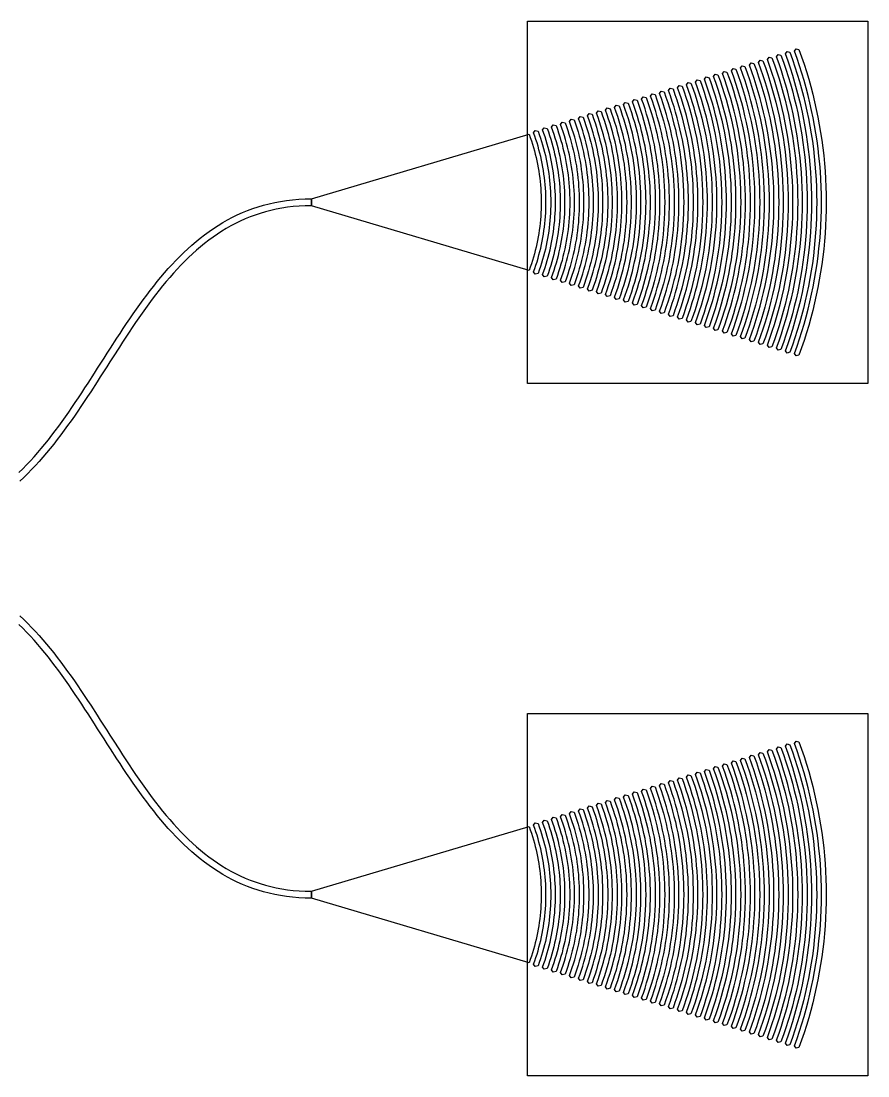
# Model space of a CAD drawing. Extents: x -40 to 1106, y -200 to 213.
# Drawn here: x 1044.5 to 1105.7, y 36.9 to 113.1 of the extents above; entities that cross this region are included whole.
import ezdxf

# ---------------------------------------------------------------- set-up
doc = ezdxf.new("R2010")
doc.units = 0
doc.layers.add('L1D0', color=1, linetype='CONTINUOUS')
doc.layers.add('L2D0', color=7, linetype='CONTINUOUS')

# ---------------------------------------------------------------- blocks, each defined once
blk = doc.blocks.new('grating_coupler_elliptical_gdsfactorypcomponentspgratin_2f9b04be')
at = {"layer": 'L1D0'}
for points in [[(33.716, -10.68), (33.593, -10.514), (33.774, -10.007), (33.945, -9.498), (34.108, -8.986), (34.262, -8.472), (34.407, -7.955), (34.543, -7.436), (34.669, -6.914), (34.786, -6.39), (34.895, -5.865), (34.993, -5.337), (35.083, -4.808), (35.163, -4.278), (35.234, -3.746), (35.294, -3.213), (35.347, -2.679), (35.389, -2.144), (35.423, -1.609), (35.446, -1.073), (35.461, -0.536), (35.465, 0), (35.461, 0.536), (35.446, 1.073), (35.423, 1.609), (35.389, 2.144), (35.347, 2.679), (35.294, 3.213), (35.234, 3.746), (35.163, 4.278), (35.083, 4.808), (34.993, 5.337), (34.895, 5.865), (34.786, 6.39), (34.669, 6.914), (34.543, 7.436), (34.407, 7.955), (34.262, 8.472), (34.108, 8.986), (33.945, 9.498), (33.774, 10.007), (33.593, 10.514), (33.716, 10.68), (33.915, 10.63), (34.098, 10.119), (34.271, 9.604), (34.436, 9.088), (34.592, 8.568), (34.739, 8.045), (34.875, 7.52), (35.003, 6.992), (35.122, 6.462), (35.231, 5.931), (35.331, 5.397), (35.421, 4.862), (35.503, 4.326), (35.574, 3.788), (35.636, 3.249), (35.689, 2.709), (35.731, 2.168), (35.765, 1.627), (35.788, 1.085), (35.803, 0.542), (35.809, 0), (35.803, -0.542), (35.788, -1.085), (35.765, -1.627), (35.731, -2.168), (35.689, -2.709), (35.636, -3.249), (35.574, -3.788), (35.503, -4.326), (35.421, -4.862), (35.331, -5.397), (35.231, -5.931), (35.122, -6.462), (35.003, -6.992), (34.875, -7.52), (34.739, -8.045), (34.592, -8.568), (34.436, -9.088), (34.271, -9.604), (34.098, -10.119), (33.915, -10.63)], [(34.364, -10.883), (34.242, -10.717), (34.427, -10.201), (34.602, -9.682), (34.768, -9.16), (34.925, -8.636), (35.072, -8.109), (35.211, -7.58), (35.34, -7.048), (35.459, -6.514), (35.57, -5.978), (35.67, -5.441), (35.762, -4.901), (35.843, -4.361), (35.915, -3.818), (35.977, -3.275), (36.03, -2.731), (36.074, -2.186), (36.108, -1.64), (36.132, -1.093), (36.147, -0.547), (36.151, 0), (36.147, 0.547), (36.132, 1.093), (36.108, 1.64), (36.074, 2.186), (36.03, 2.731), (35.977, 3.275), (35.915, 3.818), (35.843, 4.361), (35.762, 4.901), (35.67, 5.441), (35.57, 5.978), (35.459, 6.514), (35.34, 7.048), (35.211, 7.58), (35.072, 8.109), (34.925, 8.636), (34.768, 9.16), (34.602, 9.682), (34.427, 10.201), (34.242, 10.717), (34.364, 10.883), (34.564, 10.833), (34.751, 10.313), (34.928, 9.788), (35.096, 9.262), (35.255, 8.732), (35.404, 8.199), (35.543, 7.664), (35.674, 7.126), (35.795, 6.586), (35.906, 6.044), (36.008, 5.501), (36.1, 4.955), (36.183, 4.409), (36.255, 3.86), (36.319, 3.311), (36.372, 2.761), (36.416, 2.21), (36.45, 1.658), (36.474, 1.105), (36.489, 0.553), (36.495, 0), (36.489, -0.553), (36.474, -1.105), (36.45, -1.658), (36.416, -2.21), (36.372, -2.761), (36.319, -3.311), (36.255, -3.86), (36.183, -4.409), (36.1, -4.955), (36.008, -5.501), (35.906, -6.044), (35.795, -6.586), (35.674, -7.126), (35.543, -7.664), (35.404, -8.199), (35.255, -8.732), (35.096, -9.262), (34.928, -9.788), (34.751, -10.313), (34.564, -10.833)], [(35.015, -11.087), (34.891, -10.921), (35.08, -10.394), (35.259, -9.865), (35.428, -9.334), (35.587, -8.8), (35.738, -8.263), (35.879, -7.724), (36.011, -7.182), (36.132, -6.638), (36.245, -6.092), (36.347, -5.544), (36.44, -4.994), (36.523, -4.443), (36.597, -3.891), (36.66, -3.337), (36.714, -2.783), (36.759, -2.227), (36.793, -1.671), (36.818, -1.114), (36.833, -0.557), (36.837, 0), (36.833, 0.557), (36.818, 1.114), (36.793, 1.671), (36.759, 2.227), (36.714, 2.783), (36.66, 3.337), (36.597, 3.891), (36.523, 4.443), (36.44, 4.994), (36.347, 5.544), (36.245, 6.092), (36.132, 6.638), (36.011, 7.182), (35.879, 7.724), (35.738, 8.263), (35.587, 8.8), (35.428, 9.334), (35.259, 9.865), (35.08, 10.394), (34.891, 10.921), (35.015, 11.087), (35.215, 11.037), (35.404, 10.506), (35.585, 9.973), (35.756, 9.436), (35.917, 8.896), (36.07, 8.353), (36.211, 7.808), (36.345, 7.26), (36.468, 6.71), (36.581, 6.158), (36.685, 5.604), (36.778, 5.048), (36.863, 4.491), (36.937, 3.933), (37.002, 3.373), (37.056, 2.813), (37.101, 2.251), (37.135, 1.689), (37.16, 1.126), (37.175, 0.563), (37.181, 0), (37.175, -0.563), (37.16, -1.126), (37.135, -1.689), (37.101, -2.251), (37.056, -2.813), (37.002, -3.373), (36.937, -3.933), (36.863, -4.491), (36.778, -5.048), (36.685, -5.604), (36.581, -6.158), (36.468, -6.71), (36.345, -7.26), (36.211, -7.808), (36.07, -8.353), (35.917, -8.896), (35.756, -9.436), (35.585, -9.973), (35.404, -10.506), (35.215, -11.037)], [(31.765, -10.069), (31.643, -9.903), (31.814, -9.426), (31.976, -8.947), (32.129, -8.464), (32.274, -7.98), (32.41, -7.493), (32.539, -7.004), (32.658, -6.513), (32.768, -6.019), (32.87, -5.524), (32.963, -5.027), (33.047, -4.529), (33.122, -4.029), (33.189, -3.528), (33.246, -3.026), (33.296, -2.523), (33.336, -2.02), (33.367, -1.515), (33.39, -1.01), (33.403, -0.505), (33.407, 0), (33.403, 0.505), (33.39, 1.01), (33.367, 1.515), (33.336, 2.02), (33.296, 2.523), (33.246, 3.026), (33.189, 3.528), (33.122, 4.029), (33.047, 4.529), (32.963, 5.027), (32.87, 5.524), (32.768, 6.019), (32.658, 6.513), (32.539, 7.004), (32.41, 7.493), (32.274, 7.98), (32.129, 8.464), (31.976, 8.947), (31.814, 9.426), (31.643, 9.903), (31.765, 10.069), (31.965, 10.019), (32.138, 9.538), (32.302, 9.053), (32.457, 8.566), (32.604, 8.076), (32.742, 7.583), (32.871, 7.088), (32.992, 6.591), (33.104, 6.091), (33.206, 5.59), (33.301, 5.087), (33.385, 4.583), (33.462, 4.077), (33.529, 3.57), (33.588, 3.062), (33.638, 2.553), (33.678, 2.044), (33.709, 1.533), (33.732, 1.022), (33.745, 0.511), (33.751, 0), (33.745, -0.511), (33.732, -1.022), (33.709, -1.533), (33.678, -2.044), (33.638, -2.553), (33.588, -3.062), (33.529, -3.57), (33.462, -4.077), (33.385, -4.583), (33.301, -5.087), (33.206, -5.59), (33.104, -6.091), (32.992, -6.591), (32.871, -7.088), (32.742, -7.583), (32.604, -8.076), (32.457, -8.566), (32.302, -9.053), (32.138, -9.538), (31.965, -10.019)], [(32.415, -10.273), (32.293, -10.107), (32.467, -9.62), (32.632, -9.131), (32.789, -8.638), (32.937, -8.144), (33.076, -7.647), (33.207, -7.148), (33.328, -6.646), (33.441, -6.143), (33.545, -5.638), (33.639, -5.131), (33.726, -4.622), (33.802, -4.112), (33.871, -3.601), (33.929, -3.089), (33.979, -2.575), (34.02, -2.061), (34.052, -1.546), (34.075, -1.031), (34.089, -0.516), (34.093, 0), (34.089, 0.516), (34.075, 1.031), (34.052, 1.546), (34.02, 2.061), (33.979, 2.575), (33.929, 3.089), (33.871, 3.601), (33.802, 4.112), (33.726, 4.622), (33.639, 5.131), (33.545, 5.638), (33.441, 6.143), (33.328, 6.646), (33.207, 7.148), (33.076, 7.647), (32.937, 8.144), (32.789, 8.638), (32.632, 9.131), (32.467, 9.62), (32.293, 10.107), (32.415, 10.273), (32.615, 10.223), (32.791, 9.732), (32.958, 9.237), (33.117, 8.74), (33.267, 8.24), (33.408, 7.737), (33.539, 7.232), (33.662, 6.724), (33.777, 6.215), (33.881, 5.704), (33.977, 5.191), (34.064, 4.676), (34.142, 4.16), (34.211, 3.643), (34.271, 3.125), (34.321, 2.605), (34.362, 2.085), (34.394, 1.564), (34.417, 1.043), (34.431, 0.522), (34.437, 0), (34.431, -0.522), (34.417, -1.043), (34.394, -1.564), (34.362, -2.085), (34.321, -2.605), (34.271, -3.125), (34.211, -3.643), (34.142, -4.16), (34.064, -4.676), (33.977, -5.191), (33.881, -5.704), (33.777, -6.215), (33.662, -6.724), (33.539, -7.232), (33.408, -7.737), (33.267, -8.24), (33.117, -8.74), (32.958, -9.237), (32.791, -9.732), (32.615, -10.223)], [(33.066, -10.476), (32.942, -10.31), (33.12, -9.813), (33.289, -9.314), (33.449, -8.812), (33.599, -8.308), (33.741, -7.801), (33.875, -7.292), (33.999, -6.78), (34.113, -6.267), (34.22, -5.751), (34.316, -5.234), (34.405, -4.715), (34.483, -4.195), (34.552, -3.673), (34.612, -3.151), (34.663, -2.627), (34.705, -2.103), (34.738, -1.578), (34.761, -1.052), (34.775, -0.526), (34.779, 0), (34.775, 0.526), (34.761, 1.052), (34.738, 1.578), (34.705, 2.103), (34.663, 2.627), (34.612, 3.151), (34.552, 3.673), (34.483, 4.195), (34.405, 4.715), (34.316, 5.234), (34.22, 5.751), (34.113, 6.267), (33.999, 6.78), (33.875, 7.292), (33.741, 7.801), (33.599, 8.308), (33.449, 8.812), (33.289, 9.314), (33.12, 9.813), (32.942, 10.31), (33.066, 10.476), (33.266, 10.426), (33.444, 9.925), (33.615, 9.422), (33.777, 8.914), (33.929, 8.404), (34.073, 7.891), (34.207, 7.376), (34.333, 6.858), (34.449, 6.339), (34.556, 5.817), (34.654, 5.294), (34.743, 4.769), (34.823, 4.243), (34.892, 3.715), (34.954, 3.187), (35.005, 2.657), (35.047, 2.127), (35.08, 1.596), (35.103, 1.064), (35.117, 0.532), (35.123, 0), (35.117, -0.532), (35.103, -1.064), (35.08, -1.596), (35.047, -2.127), (35.005, -2.657), (34.954, -3.187), (34.892, -3.715), (34.823, -4.243), (34.743, -4.769), (34.654, -5.294), (34.556, -5.817), (34.449, -6.339), (34.333, -6.858), (34.207, -7.376), (34.073, -7.891), (33.929, -8.404), (33.777, -8.914), (33.615, -9.422), (33.444, -9.925), (33.266, -10.426)], [(29.166, -9.255), (29.044, -9.089), (29.201, -8.651), (29.349, -8.211), (29.49, -7.768), (29.623, -7.324), (29.748, -6.877), (29.866, -6.428), (29.975, -5.977), (30.076, -5.524), (30.17, -5.07), (30.255, -4.614), (30.333, -4.157), (30.402, -3.698), (30.463, -3.238), (30.516, -2.778), (30.561, -2.316), (30.598, -1.854), (30.626, -1.391), (30.647, -0.927), (30.659, -0.464), (30.663, 0), (30.659, 0.464), (30.647, 0.927), (30.626, 1.391), (30.598, 1.854), (30.561, 2.316), (30.516, 2.778), (30.463, 3.238), (30.402, 3.698), (30.333, 4.157), (30.255, 4.614), (30.17, 5.07), (30.076, 5.524), (29.975, 5.977), (29.866, 6.428), (29.748, 6.877), (29.623, 7.324), (29.49, 7.768), (29.349, 8.211), (29.201, 8.651), (29.044, 9.089), (29.166, 9.255), (29.366, 9.205), (29.525, 8.763), (29.675, 8.317), (29.818, 7.87), (29.953, 7.42), (30.08, 6.967), (30.198, 6.512), (30.309, 6.055), (30.412, 5.596), (30.506, 5.136), (30.593, 4.674), (30.671, 4.211), (30.742, 3.746), (30.803, 3.28), (30.858, 2.814), (30.903, 2.346), (30.94, 1.878), (30.968, 1.409), (30.989, 0.939), (31.001, 0.47), (31.007, 0), (31.001, -0.47), (30.989, -0.939), (30.968, -1.409), (30.94, -1.878), (30.903, -2.346), (30.858, -2.814), (30.803, -3.28), (30.742, -3.746), (30.671, -4.211), (30.593, -4.674), (30.506, -5.136), (30.412, -5.596), (30.309, -6.055), (30.198, -6.512), (30.08, -6.967), (29.953, -7.42), (29.818, -7.87), (29.675, -8.317), (29.525, -8.763), (29.366, -9.205)], [(29.816, -9.459), (29.694, -9.293), (29.854, -8.845), (30.006, -8.395), (30.15, -7.942), (30.286, -7.488), (30.414, -7.031), (30.534, -6.572), (30.646, -6.111), (30.749, -5.648), (30.845, -5.184), (30.932, -4.717), (31.012, -4.25), (31.082, -3.781), (31.145, -3.311), (31.198, -2.84), (31.244, -2.368), (31.282, -1.895), (31.312, -1.422), (31.333, -0.948), (31.345, -0.474), (31.349, 0), (31.345, 0.474), (31.333, 0.948), (31.312, 1.422), (31.282, 1.895), (31.244, 2.368), (31.198, 2.84), (31.145, 3.311), (31.082, 3.781), (31.012, 4.25), (30.932, 4.717), (30.845, 5.184), (30.749, 5.648), (30.646, 6.111), (30.534, 6.572), (30.414, 7.031), (30.286, 7.488), (30.15, 7.942), (30.006, 8.395), (29.854, 8.845), (29.694, 9.293), (29.816, 9.459), (30.016, 9.409), (30.178, 8.957), (30.332, 8.501), (30.478, 8.044), (30.616, 7.584), (30.746, 7.121), (30.866, 6.656), (30.98, 6.189), (31.085, 5.72), (31.181, 5.25), (31.27, 4.777), (31.35, 4.304), (31.422, 3.829), (31.485, 3.353), (31.54, 2.876), (31.586, 2.398), (31.624, 1.919), (31.654, 1.44), (31.675, 0.96), (31.687, 0.48), (31.693, 0), (31.687, -0.48), (31.675, -0.96), (31.654, -1.44), (31.624, -1.919), (31.586, -2.398), (31.54, -2.876), (31.485, -3.353), (31.422, -3.829), (31.35, -4.304), (31.27, -4.777), (31.181, -5.25), (31.085, -5.72), (30.98, -6.189), (30.866, -6.656), (30.746, -7.121), (30.616, -7.584), (30.478, -8.044), (30.332, -8.501), (30.178, -8.957), (30.016, -9.409)], [(30.467, -9.662), (30.343, -9.496), (30.507, -9.038), (30.663, -8.578), (30.81, -8.117), (30.948, -7.652), (31.079, -7.185), (31.202, -6.716), (31.316, -6.245), (31.422, -5.772), (31.52, -5.297), (31.609, -4.821), (31.69, -4.343), (31.762, -3.864), (31.826, -3.383), (31.881, -2.902), (31.928, -2.42), (31.967, -1.937), (31.997, -1.453), (32.018, -0.969), (32.031, -0.485), (32.035, 0), (32.031, 0.485), (32.018, 0.969), (31.997, 1.453), (31.967, 1.937), (31.928, 2.42), (31.881, 2.902), (31.826, 3.383), (31.762, 3.864), (31.69, 4.343), (31.609, 4.821), (31.52, 5.297), (31.422, 5.772), (31.316, 6.245), (31.202, 6.716), (31.079, 7.185), (30.948, 7.652), (30.81, 8.117), (30.663, 8.578), (30.507, 9.038), (30.343, 9.496), (30.467, 9.662), (30.667, 9.612), (30.831, 9.15), (30.989, 8.686), (31.138, 8.217), (31.278, 7.748), (31.411, 7.275), (31.534, 6.8), (31.65, 6.323), (31.758, 5.844), (31.856, 5.363), (31.947, 4.881), (32.028, 4.397), (32.102, 3.912), (32.166, 3.425), (32.223, 2.938), (32.27, 2.45), (32.309, 1.961), (32.339, 1.471), (32.36, 0.981), (32.373, 0.491), (32.379, 0), (32.373, -0.491), (32.36, -0.981), (32.339, -1.471), (32.309, -1.961), (32.27, -2.45), (32.223, -2.938), (32.166, -3.425), (32.102, -3.912), (32.028, -4.397), (31.947, -4.881), (31.856, -5.363), (31.758, -5.844), (31.65, -6.323), (31.534, -6.8), (31.411, -7.275), (31.278, -7.748), (31.138, -8.217), (30.989, -8.686), (30.831, -9.15), (30.667, -9.612)], [(31.117, -9.866), (30.994, -9.7), (31.161, -9.232), (31.319, -8.763), (31.469, -8.29), (31.611, -7.816), (31.745, -7.339), (31.871, -6.86), (31.987, -6.379), (32.095, -5.896), (32.195, -5.411), (32.286, -4.924), (32.369, -4.436), (32.442, -3.946), (32.508, -3.456), (32.564, -2.964), (32.612, -2.471), (32.651, -1.978), (32.682, -1.484), (32.704, -0.99), (32.717, -0.495), (32.721, 0), (32.717, 0.495), (32.704, 0.99), (32.682, 1.484), (32.651, 1.978), (32.612, 2.471), (32.564, 2.964), (32.508, 3.456), (32.442, 3.946), (32.369, 4.436), (32.286, 4.924), (32.195, 5.411), (32.095, 5.896), (31.987, 6.379), (31.871, 6.86), (31.745, 7.339), (31.611, 7.816), (31.469, 8.29), (31.319, 8.763), (31.161, 9.232), (30.994, 9.7), (31.117, 9.866), (31.316, 9.816), (31.485, 9.344), (31.645, 8.869), (31.797, 8.392), (31.941, 7.912), (32.077, 7.429), (32.203, 6.944), (32.321, 6.457), (32.431, 5.968), (32.531, 5.477), (32.624, 4.984), (32.707, 4.49), (32.782, 3.994), (32.848, 3.498), (32.906, 3), (32.954, 2.501), (32.993, 2.002), (33.024, 1.502), (33.046, 1.002), (33.059, 0.501), (33.065, 0), (33.059, -0.501), (33.046, -1.002), (33.024, -1.502), (32.993, -2.002), (32.954, -2.501), (32.906, -3), (32.848, -3.498), (32.782, -3.994), (32.707, -4.49), (32.624, -4.984), (32.531, -5.477), (32.431, -5.968), (32.321, -6.457), (32.203, -6.944), (32.077, -7.429), (31.941, -7.912), (31.797, -8.392), (31.645, -8.869), (31.485, -9.344), (31.316, -9.816)], [(26.567, -8.441), (26.445, -8.275), (26.588, -7.876), (26.723, -7.476), (26.851, -7.072), (26.972, -6.668), (27.086, -6.261), (27.193, -5.852), (27.293, -5.442), (27.385, -5.03), (27.47, -4.616), (27.548, -4.201), (27.619, -3.784), (27.681, -3.367), (27.737, -2.948), (27.785, -2.529), (27.826, -2.108), (27.86, -1.688), (27.886, -1.266), (27.905, -0.844), (27.916, -0.422), (27.919, 0), (27.916, 0.422), (27.905, 0.844), (27.886, 1.266), (27.86, 1.688), (27.826, 2.108), (27.785, 2.529), (27.737, 2.948), (27.681, 3.367), (27.619, 3.784), (27.548, 4.201), (27.47, 4.616), (27.385, 5.03), (27.293, 5.442), (27.193, 5.852), (27.086, 6.261), (26.972, 6.668), (26.851, 7.072), (26.723, 7.476), (26.588, 7.876), (26.445, 8.275), (26.567, 8.441), (26.767, 8.391), (26.912, 7.988), (27.049, 7.582), (27.179, 7.174), (27.302, 6.764), (27.418, 6.351), (27.525, 5.936), (27.627, 5.52), (27.721, 5.102), (27.806, 4.682), (27.886, 4.261), (27.957, 3.838), (28.021, 3.415), (28.077, 2.99), (28.127, 2.565), (28.168, 2.138), (28.202, 1.712), (28.228, 1.284), (28.247, 0.856), (28.258, 0.428), (28.263, 0), (28.258, -0.428), (28.247, -0.856), (28.228, -1.284), (28.202, -1.712), (28.168, -2.138), (28.127, -2.565), (28.077, -2.99), (28.021, -3.415), (27.957, -3.838), (27.886, -4.261), (27.806, -4.682), (27.721, -5.102), (27.627, -5.52), (27.525, -5.936), (27.418, -6.351), (27.302, -6.764), (27.179, -7.174), (27.049, -7.582), (26.912, -7.988), (26.767, -8.391)], [(27.217, -8.645), (27.095, -8.479), (27.241, -8.07), (27.38, -7.66), (27.511, -7.246), (27.635, -6.832), (27.751, -6.415), (27.862, -5.996), (27.963, -5.576), (28.058, -5.153), (28.145, -4.729), (28.224, -4.304), (28.297, -3.877), (28.361, -3.45), (28.419, -3.021), (28.467, -2.591), (28.51, -2.16), (28.544, -1.729), (28.571, -1.297), (28.59, -0.865), (28.602, -0.433), (28.605, 0), (28.602, 0.433), (28.59, 0.865), (28.571, 1.297), (28.544, 1.729), (28.51, 2.16), (28.467, 2.591), (28.419, 3.021), (28.361, 3.45), (28.297, 3.877), (28.224, 4.304), (28.145, 4.729), (28.058, 5.153), (27.963, 5.576), (27.862, 5.996), (27.751, 6.415), (27.635, 6.832), (27.511, 7.246), (27.38, 7.66), (27.241, 8.07), (27.095, 8.479), (27.217, 8.645), (27.417, 8.595), (27.565, 8.182), (27.706, 7.766), (27.839, 7.348), (27.965, 6.928), (28.083, 6.505), (28.194, 6.08), (28.297, 5.654), (28.394, 5.225), (28.481, 4.795), (28.562, 4.364), (28.635, 3.931), (28.701, 3.498), (28.759, 3.063), (28.809, 2.627), (28.852, 2.19), (28.886, 1.753), (28.913, 1.315), (28.932, 0.877), (28.944, 0.439), (28.949, 0), (28.944, -0.439), (28.932, -0.877), (28.913, -1.315), (28.886, -1.753), (28.852, -2.19), (28.809, -2.627), (28.759, -3.063), (28.701, -3.498), (28.635, -3.931), (28.562, -4.364), (28.481, -4.795), (28.394, -5.225), (28.297, -5.654), (28.194, -6.08), (28.083, -6.505), (27.965, -6.928), (27.839, -7.348), (27.706, -7.766), (27.565, -8.182), (27.417, -8.595)], [(27.868, -8.848), (27.744, -8.682), (27.894, -8.264), (28.036, -7.843), (28.171, -7.42), (28.298, -6.996), (28.417, -6.569), (28.53, -6.14), (28.634, -5.709), (28.73, -5.277), (28.82, -4.843), (28.901, -4.407), (28.976, -3.971), (29.041, -3.532), (29.1, -3.093), (29.15, -2.653), (29.193, -2.212), (29.229, -1.771), (29.256, -1.328), (29.276, -0.886), (29.288, -0.443), (29.291, 0), (29.288, 0.443), (29.276, 0.886), (29.256, 1.328), (29.229, 1.771), (29.193, 2.212), (29.15, 2.653), (29.1, 3.093), (29.041, 3.532), (28.976, 3.971), (28.901, 4.407), (28.82, 4.843), (28.73, 5.277), (28.634, 5.709), (28.53, 6.14), (28.417, 6.569), (28.298, 6.996), (28.171, 7.42), (28.036, 7.843), (27.894, 8.264), (27.744, 8.682), (27.868, 8.848), (28.068, 8.798), (28.218, 8.376), (28.362, 7.951), (28.499, 7.522), (28.628, 7.092), (28.749, 6.659), (28.862, 6.224), (28.968, 5.787), (29.066, 5.349), (29.156, 4.909), (29.239, 4.467), (29.314, 4.025), (29.381, 3.58), (29.44, 3.135), (29.492, 2.689), (29.535, 2.242), (29.571, 1.795), (29.598, 1.346), (29.618, 0.898), (29.63, 0.449), (29.635, 0), (29.63, -0.449), (29.618, -0.898), (29.598, -1.346), (29.571, -1.795), (29.535, -2.242), (29.492, -2.689), (29.44, -3.135), (29.381, -3.58), (29.314, -4.025), (29.239, -4.467), (29.156, -4.909), (29.066, -5.349), (28.968, -5.787), (28.862, -6.224), (28.749, -6.659), (28.628, -7.092), (28.499, -7.522), (28.362, -7.951), (28.218, -8.376), (28.068, -8.798)], [(28.518, -9.052), (28.394, -8.887), (28.547, -8.457), (28.693, -8.027), (28.83, -7.594), (28.96, -7.16), (29.083, -6.723), (29.198, -6.284), (29.305, -5.843), (29.403, -5.401), (29.495, -4.957), (29.578, -4.511), (29.654, -4.064), (29.721, -3.615), (29.782, -3.166), (29.833, -2.715), (29.877, -2.264), (29.913, -1.812), (29.941, -1.36), (29.961, -0.907), (29.973, -0.453), (29.977, 0), (29.973, 0.453), (29.961, 0.907), (29.941, 1.36), (29.913, 1.812), (29.877, 2.264), (29.833, 2.715), (29.782, 3.166), (29.721, 3.615), (29.654, 4.064), (29.578, 4.511), (29.495, 4.957), (29.403, 5.401), (29.305, 5.843), (29.198, 6.284), (29.083, 6.723), (28.96, 7.16), (28.83, 7.594), (28.693, 8.027), (28.547, 8.457), (28.394, 8.887), (28.518, 9.052), (28.718, 9.001), (28.871, 8.569), (29.019, 8.135), (29.158, 7.696), (29.29, 7.256), (29.415, 6.813), (29.53, 6.368), (29.639, 5.921), (29.739, 5.473), (29.831, 5.023), (29.916, 4.571), (29.992, 4.118), (30.061, 3.663), (30.122, 3.208), (30.175, 2.751), (30.219, 2.294), (30.255, 1.836), (30.283, 1.378), (30.303, 0.919), (30.315, 0.459), (30.321, 0), (30.315, -0.459), (30.303, -0.919), (30.283, -1.378), (30.255, -1.836), (30.219, -2.294), (30.175, -2.751), (30.122, -3.208), (30.061, -3.663), (29.992, -4.118), (29.916, -4.571), (29.831, -5.023), (29.739, -5.473), (29.639, -5.921), (29.53, -6.368), (29.415, -6.813), (29.29, -7.256), (29.158, -7.696), (29.019, -8.135), (28.871, -8.569), (28.718, -9.001)], [(23.968, -7.627), (23.846, -7.461), (23.975, -7.101), (24.097, -6.74), (24.212, -6.377), (24.321, -6.012), (24.424, -5.645), (24.521, -5.276), (24.61, -4.906), (24.693, -4.535), (24.771, -4.162), (24.84, -3.788), (24.904, -3.412), (24.96, -3.036), (25.011, -2.658), (25.054, -2.28), (25.091, -1.901), (25.121, -1.522), (25.145, -1.142), (25.162, -0.761), (25.172, -0.381), (25.175, 0), (25.172, 0.381), (25.162, 0.761), (25.145, 1.142), (25.121, 1.522), (25.091, 1.901), (25.054, 2.28), (25.011, 2.658), (24.96, 3.036), (24.904, 3.412), (24.84, 3.788), (24.771, 4.162), (24.693, 4.535), (24.61, 4.906), (24.521, 5.276), (24.424, 5.645), (24.321, 6.012), (24.212, 6.377), (24.097, 6.74), (23.975, 7.101), (23.846, 7.461), (23.968, 7.627), (24.168, 7.577), (24.299, 7.213), (24.423, 6.846), (24.54, 6.479), (24.651, 6.108), (24.756, 5.735), (24.853, 5.36), (24.944, 4.984), (25.029, 4.607), (25.107, 4.228), (25.178, 3.848), (25.242, 3.466), (25.3, 3.084), (25.351, 2.7), (25.396, 2.316), (25.433, 1.931), (25.463, 1.546), (25.487, 1.16), (25.504, 0.773), (25.514, 0.387), (25.519, 0), (25.514, -0.387), (25.504, -0.773), (25.487, -1.16), (25.463, -1.546), (25.433, -1.931), (25.396, -2.316), (25.351, -2.7), (25.3, -3.084), (25.242, -3.466), (25.178, -3.848), (25.107, -4.228), (25.029, -4.607), (24.944, -4.984), (24.853, -5.36), (24.756, -5.735), (24.651, -6.108), (24.54, -6.479), (24.423, -6.846), (24.299, -7.213), (24.168, -7.577)], [(24.619, -7.831), (24.496, -7.665), (24.628, -7.295), (24.753, -6.923), (24.872, -6.551), (24.984, -6.176), (25.089, -5.799), (25.189, -5.42), (25.281, -5.04), (25.366, -4.658), (25.445, -4.275), (25.517, -3.891), (25.583, -3.505), (25.641, -3.118), (25.693, -2.731), (25.737, -2.342), (25.775, -1.953), (25.806, -1.563), (25.83, -1.173), (25.848, -0.782), (25.858, -0.391), (25.861, 0), (25.858, 0.391), (25.848, 0.782), (25.83, 1.173), (25.806, 1.563), (25.775, 1.953), (25.737, 2.342), (25.693, 2.731), (25.641, 3.118), (25.583, 3.505), (25.517, 3.891), (25.445, 4.275), (25.366, 4.658), (25.281, 5.04), (25.189, 5.42), (25.089, 5.799), (24.984, 6.176), (24.872, 6.551), (24.753, 6.923), (24.628, 7.295), (24.496, 7.665), (24.619, 7.831), (24.818, 7.781), (24.952, 7.407), (25.079, 7.031), (25.2, 6.653), (25.314, 6.272), (25.421, 5.889), (25.521, 5.504), (25.615, 5.118), (25.702, 4.73), (25.781, 4.341), (25.855, 3.951), (25.921, 3.559), (25.981, 3.166), (26.033, 2.773), (26.079, 2.378), (26.117, 1.983), (26.148, 1.587), (26.172, 1.191), (26.19, 0.794), (26.2, 0.397), (26.205, 0), (26.2, -0.397), (26.19, -0.794), (26.172, -1.191), (26.148, -1.587), (26.117, -1.983), (26.079, -2.378), (26.033, -2.773), (25.981, -3.166), (25.921, -3.559), (25.855, -3.951), (25.781, -4.341), (25.702, -4.73), (25.615, -5.118), (25.521, -5.504), (25.421, -5.889), (25.314, -6.272), (25.2, -6.653), (25.079, -7.031), (24.952, -7.407), (24.818, -7.781)], [(25.269, -8.034), (25.145, -7.868), (25.281, -7.489), (25.41, -7.107), (25.532, -6.724), (25.647, -6.34), (25.755, -5.953), (25.857, -5.564), (25.952, -5.174), (26.039, -4.782), (26.12, -4.389), (26.194, -3.994), (26.261, -3.598), (26.321, -3.201), (26.374, -2.803), (26.419, -2.404), (26.458, -2.005), (26.49, -1.605), (26.515, -1.204), (26.533, -0.803), (26.544, -0.401), (26.547, 0), (26.544, 0.401), (26.533, 0.803), (26.515, 1.204), (26.49, 1.605), (26.458, 2.005), (26.419, 2.404), (26.374, 2.803), (26.321, 3.201), (26.261, 3.598), (26.194, 3.994), (26.12, 4.389), (26.039, 4.782), (25.952, 5.174), (25.857, 5.564), (25.755, 5.953), (25.647, 6.34), (25.532, 6.724), (25.41, 7.107), (25.281, 7.489), (25.145, 7.868), (25.269, 8.034), (25.469, 7.984), (25.605, 7.601), (25.736, 7.215), (25.86, 6.826), (25.977, 6.436), (26.087, 6.043), (26.189, 5.648), (26.286, 5.252), (26.375, 4.854), (26.456, 4.455), (26.532, 4.054), (26.599, 3.652), (26.661, 3.249), (26.714, 2.845), (26.761, 2.44), (26.8, 2.035), (26.832, 1.629), (26.857, 1.222), (26.875, 0.815), (26.886, 0.407), (26.891, 0), (26.886, -0.407), (26.875, -0.815), (26.857, -1.222), (26.832, -1.629), (26.8, -2.035), (26.761, -2.44), (26.714, -2.845), (26.661, -3.249), (26.599, -3.652), (26.532, -4.054), (26.456, -4.455), (26.375, -4.854), (26.286, -5.252), (26.189, -5.648), (26.087, -6.043), (25.977, -6.436), (25.86, -6.826), (25.736, -7.215), (25.605, -7.601), (25.469, -7.984)], [(25.919, -8.238), (25.795, -8.073), (25.934, -7.682), (26.066, -7.292), (26.191, -6.898), (26.309, -6.504), (26.42, -6.107), (26.525, -5.708), (26.622, -5.308), (26.712, -4.906), (26.795, -4.502), (26.871, -4.097), (26.94, -3.691), (27.001, -3.284), (27.056, -2.876), (27.102, -2.467), (27.142, -2.057), (27.175, -1.646), (27.201, -1.235), (27.219, -0.824), (27.23, -0.412), (27.233, 0), (27.23, 0.412), (27.219, 0.824), (27.201, 1.235), (27.175, 1.646), (27.142, 2.057), (27.102, 2.467), (27.056, 2.876), (27.001, 3.284), (26.94, 3.691), (26.871, 4.097), (26.795, 4.502), (26.712, 4.906), (26.622, 5.308), (26.525, 5.708), (26.42, 6.107), (26.309, 6.504), (26.191, 6.898), (26.066, 7.292), (25.934, 7.682), (25.795, 8.073), (25.919, 8.238), (26.119, 8.187), (26.258, 7.794), (26.392, 7.398), (26.519, 7), (26.639, 6.6), (26.752, 6.197), (26.857, 5.792), (26.956, 5.386), (27.048, 4.978), (27.131, 4.568), (27.209, 4.157), (27.278, 3.745), (27.341, 3.332), (27.396, 2.918), (27.444, 2.503), (27.484, 2.087), (27.517, 1.67), (27.543, 1.253), (27.561, 0.836), (27.572, 0.418), (27.577, 0), (27.572, -0.418), (27.561, -0.836), (27.543, -1.253), (27.517, -1.67), (27.484, -2.087), (27.444, -2.503), (27.396, -2.918), (27.341, -3.332), (27.278, -3.745), (27.209, -4.157), (27.131, -4.568), (27.048, -4.978), (26.956, -5.386), (26.857, -5.792), (26.752, -6.197), (26.639, -6.6), (26.519, -7), (26.392, -7.398), (26.258, -7.794), (26.119, -8.187)], [(22.02, -7.017), (21.897, -6.851), (22.015, -6.52), (22.127, -6.188), (22.233, -5.855), (22.333, -5.52), (22.427, -5.183), (22.516, -4.845), (22.599, -4.505), (22.675, -4.164), (22.746, -3.821), (22.81, -3.478), (22.868, -3.133), (22.92, -2.787), (22.966, -2.441), (23.006, -2.093), (23.04, -1.745), (23.068, -1.397), (23.09, -1.048), (23.105, -0.699), (23.114, -0.35), (23.117, 0), (23.114, 0.35), (23.105, 0.699), (23.09, 1.048), (23.068, 1.397), (23.04, 1.745), (23.006, 2.093), (22.966, 2.441), (22.92, 2.787), (22.868, 3.133), (22.81, 3.478), (22.746, 3.821), (22.675, 4.164), (22.599, 4.505), (22.516, 4.845), (22.427, 5.183), (22.333, 5.52), (22.233, 5.855), (22.127, 6.188), (22.015, 6.52), (21.897, 6.851), (22.02, 7.017), (22.219, 6.967), (22.339, 6.632), (22.453, 6.296), (22.561, 5.957), (22.663, 5.616), (22.759, 5.273), (22.848, 4.929), (22.933, 4.583), (23.011, 4.236), (23.082, 3.887), (23.148, 3.538), (23.206, 3.187), (23.26, 2.835), (23.306, 2.483), (23.348, 2.129), (23.382, 1.775), (23.41, 1.421), (23.432, 1.066), (23.447, 0.711), (23.456, 0.356), (23.461, 0), (23.456, -0.356), (23.447, -0.711), (23.432, -1.066), (23.41, -1.421), (23.382, -1.775), (23.348, -2.129), (23.306, -2.483), (23.26, -2.835), (23.206, -3.187), (23.148, -3.538), (23.082, -3.887), (23.011, -4.236), (22.933, -4.583), (22.848, -4.929), (22.759, -5.273), (22.663, -5.616), (22.561, -5.957), (22.453, -6.296), (22.339, -6.632), (22.219, -6.967)], [(22.67, -7.22), (22.546, -7.054), (22.668, -6.714), (22.783, -6.372), (22.893, -6.029), (22.996, -5.684), (23.093, -5.337), (23.185, -4.989), (23.269, -4.639), (23.348, -4.287), (23.421, -3.935), (23.486, -3.581), (23.547, -3.226), (23.6, -2.87), (23.648, -2.513), (23.688, -2.156), (23.724, -1.797), (23.752, -1.439), (23.775, -1.079), (23.791, -0.72), (23.8, -0.36), (23.803, 0), (23.8, 0.36), (23.791, 0.72), (23.775, 1.079), (23.752, 1.439), (23.724, 1.797), (23.688, 2.156), (23.648, 2.513), (23.6, 2.87), (23.547, 3.226), (23.486, 3.581), (23.421, 3.935), (23.348, 4.287), (23.269, 4.639), (23.185, 4.989), (23.093, 5.337), (22.996, 5.684), (22.893, 6.029), (22.783, 6.372), (22.668, 6.714), (22.546, 7.054), (22.67, 7.22), (22.87, 7.17), (22.992, 6.826), (23.109, 6.48), (23.221, 6.131), (23.326, 5.78), (23.425, 5.427), (23.517, 5.073), (23.603, 4.717), (23.684, 4.359), (23.757, 4.001), (23.824, 3.641), (23.885, 3.28), (23.94, 2.918), (23.988, 2.555), (24.03, 2.192), (24.066, 1.827), (24.094, 1.463), (24.117, 1.097), (24.133, 0.732), (24.142, 0.366), (24.147, 0), (24.142, -0.366), (24.133, -0.732), (24.117, -1.097), (24.094, -1.463), (24.066, -1.827), (24.03, -2.192), (23.988, -2.555), (23.94, -2.918), (23.885, -3.28), (23.824, -3.641), (23.757, -4.001), (23.684, -4.359), (23.603, -4.717), (23.517, -5.073), (23.425, -5.427), (23.326, -5.78), (23.221, -6.131), (23.109, -6.48), (22.992, -6.826), (22.87, -7.17)], [(23.32, -7.424), (23.196, -7.259), (23.321, -6.908), (23.44, -6.557), (23.552, -6.203), (23.659, -5.848), (23.758, -5.491), (23.853, -5.133), (23.94, -4.773), (24.02, -4.411), (24.096, -4.048), (24.163, -3.684), (24.226, -3.319), (24.28, -2.953), (24.329, -2.586), (24.371, -2.218), (24.407, -1.849), (24.437, -1.48), (24.46, -1.11), (24.476, -0.74), (24.486, -0.37), (24.489, 0), (24.486, 0.37), (24.476, 0.74), (24.46, 1.11), (24.437, 1.48), (24.407, 1.849), (24.371, 2.218), (24.329, 2.586), (24.28, 2.953), (24.226, 3.319), (24.163, 3.684), (24.096, 4.048), (24.02, 4.411), (23.94, 4.773), (23.853, 5.133), (23.758, 5.491), (23.659, 5.848), (23.552, 6.203), (23.44, 6.557), (23.321, 6.908), (23.196, 7.259), (23.32, 7.424), (23.52, 7.373), (23.645, 7.02), (23.766, 6.663), (23.88, 6.305), (23.989, 5.944), (24.09, 5.581), (24.185, 5.217), (24.274, 4.851), (24.356, 4.483), (24.432, 4.114), (24.501, 3.744), (24.564, 3.373), (24.62, 3.001), (24.669, 2.628), (24.713, 2.254), (24.749, 1.879), (24.779, 1.504), (24.802, 1.128), (24.818, 0.752), (24.828, 0.376), (24.833, 0), (24.828, -0.376), (24.818, -0.752), (24.802, -1.128), (24.779, -1.504), (24.749, -1.879), (24.713, -2.254), (24.669, -2.628), (24.62, -3.001), (24.564, -3.373), (24.501, -3.744), (24.432, -4.114), (24.356, -4.483), (24.274, -4.851), (24.185, -5.217), (24.09, -5.581), (23.989, -5.944), (23.88, -6.305), (23.766, -6.663), (23.645, -7.02), (23.52, -7.373)], [(19.421, -6.203), (19.297, -6.037), (19.402, -5.745), (19.501, -5.453), (19.594, -5.16), (19.682, -4.864), (19.765, -4.567), (19.844, -4.269), (19.916, -3.969), (19.983, -3.669), (20.046, -3.367), (20.102, -3.064), (20.154, -2.761), (20.199, -2.456), (20.24, -2.151), (20.275, -1.845), (20.305, -1.538), (20.33, -1.231), (20.349, -0.924), (20.363, -0.616), (20.371, -0.308), (20.373, 0), (20.371, 0.308), (20.363, 0.616), (20.349, 0.924), (20.33, 1.231), (20.305, 1.538), (20.275, 1.845), (20.24, 2.151), (20.199, 2.456), (20.154, 2.761), (20.102, 3.064), (20.046, 3.367), (19.983, 3.669), (19.916, 3.969), (19.844, 4.269), (19.765, 4.567), (19.682, 4.864), (19.594, 5.16), (19.501, 5.453), (19.402, 5.745), (19.297, 6.037), (19.421, 6.203), (19.621, 6.153), (19.726, 5.857), (19.827, 5.559), (19.922, 5.26), (20.012, 4.96), (20.097, 4.657), (20.176, 4.353), (20.25, 4.047), (20.319, 3.741), (20.382, 3.433), (20.44, 3.124), (20.492, 2.815), (20.539, 2.504), (20.58, 2.193), (20.617, 1.881), (20.647, 1.568), (20.672, 1.255), (20.691, 0.942), (20.705, 0.628), (20.713, 0.314), (20.717, 0), (20.713, -0.314), (20.705, -0.628), (20.691, -0.942), (20.672, -1.255), (20.647, -1.568), (20.617, -1.881), (20.58, -2.193), (20.539, -2.504), (20.492, -2.815), (20.44, -3.124), (20.382, -3.433), (20.319, -3.741), (20.25, -4.047), (20.176, -4.353), (20.097, -4.657), (20.012, -4.96), (19.922, -5.26), (19.827, -5.559), (19.726, -5.857), (19.621, -6.153)], [(20.071, -6.406), (19.947, -6.24), (20.055, -5.939), (20.157, -5.636), (20.254, -5.333), (20.345, -5.028), (20.431, -4.721), (20.512, -4.413), (20.587, -4.103), (20.656, -3.793), (20.721, -3.481), (20.779, -3.168), (20.833, -2.854), (20.879, -2.539), (20.922, -2.223), (20.958, -1.907), (20.989, -1.59), (21.014, -1.273), (21.034, -0.955), (21.048, -0.637), (21.057, -0.318), (21.059, 0), (21.057, 0.318), (21.048, 0.637), (21.034, 0.955), (21.014, 1.273), (20.989, 1.59), (20.958, 1.907), (20.922, 2.223), (20.879, 2.539), (20.833, 2.854), (20.779, 3.168), (20.721, 3.481), (20.656, 3.793), (20.587, 4.103), (20.512, 4.413), (20.431, 4.721), (20.345, 5.028), (20.254, 5.333), (20.157, 5.636), (20.055, 5.939), (19.947, 6.24), (20.071, 6.406), (20.271, 6.356), (20.379, 6.051), (20.483, 5.744), (20.582, 5.435), (20.675, 5.124), (20.763, 4.811), (20.844, 4.497), (20.921, 4.181), (20.992, 3.865), (21.057, 3.547), (21.117, 3.228), (21.171, 2.908), (21.219, 2.587), (21.262, 2.265), (21.3, 1.943), (21.331, 1.62), (21.356, 1.297), (21.376, 0.973), (21.39, 0.649), (21.399, 0.324), (21.403, 0), (21.399, -0.324), (21.39, -0.649), (21.376, -0.973), (21.356, -1.297), (21.331, -1.62), (21.3, -1.943), (21.262, -2.265), (21.219, -2.587), (21.171, -2.908), (21.117, -3.228), (21.057, -3.547), (20.992, -3.865), (20.921, -4.181), (20.844, -4.497), (20.763, -4.811), (20.675, -5.124), (20.582, -5.435), (20.483, -5.744), (20.379, -6.051), (20.271, -6.356)], [(20.721, -6.61), (20.597, -6.445), (20.708, -6.133), (20.814, -5.82), (20.914, -5.507), (21.008, -5.192), (21.096, -4.875), (21.18, -4.557), (21.257, -4.237), (21.329, -3.916), (21.396, -3.594), (21.456, -3.271), (21.511, -2.947), (21.56, -2.622), (21.603, -2.296), (21.64, -1.969), (21.672, -1.642), (21.699, -1.314), (21.719, -0.986), (21.734, -0.657), (21.743, -0.329), (21.745, 0), (21.743, 0.329), (21.734, 0.657), (21.719, 0.986), (21.699, 1.314), (21.672, 1.642), (21.64, 1.969), (21.603, 2.296), (21.56, 2.622), (21.511, 2.947), (21.456, 3.271), (21.396, 3.594), (21.329, 3.916), (21.257, 4.237), (21.18, 4.557), (21.096, 4.875), (21.008, 5.192), (20.914, 5.507), (20.814, 5.82), (20.708, 6.133), (20.597, 6.445), (20.721, 6.61), (20.921, 6.559), (21.032, 6.245), (21.14, 5.928), (21.242, 5.609), (21.338, 5.288), (21.428, 4.965), (21.512, 4.641), (21.591, 4.315), (21.665, 3.988), (21.732, 3.66), (21.794, 3.331), (21.849, 3.001), (21.9, 2.67), (21.943, 2.338), (21.982, 2.005), (22.014, 1.672), (22.041, 1.338), (22.061, 1.004), (22.076, 0.669), (22.085, 0.335), (22.089, 0), (22.085, -0.335), (22.076, -0.669), (22.061, -1.004), (22.041, -1.338), (22.014, -1.672), (21.982, -2.005), (21.943, -2.338), (21.9, -2.67), (21.849, -3.001), (21.794, -3.331), (21.732, -3.66), (21.665, -3.988), (21.591, -4.315), (21.512, -4.641), (21.428, -4.965), (21.338, -5.288), (21.242, -5.609), (21.14, -5.928), (21.032, -6.245), (20.921, -6.559)], [(21.369, -6.813), (21.247, -6.647), (21.362, -6.327), (21.47, -6.005), (21.573, -5.681), (21.67, -5.356), (21.762, -5.029), (21.848, -4.701), (21.928, -4.371), (22.002, -4.04), (22.071, -3.708), (22.133, -3.374), (22.19, -3.04), (22.24, -2.704), (22.285, -2.368), (22.323, -2.031), (22.356, -1.694), (22.383, -1.356), (22.404, -1.017), (22.419, -0.678), (22.428, -0.339), (22.431, 0), (22.428, 0.339), (22.419, 0.678), (22.404, 1.017), (22.383, 1.356), (22.356, 1.694), (22.323, 2.031), (22.285, 2.368), (22.24, 2.704), (22.19, 3.04), (22.133, 3.374), (22.071, 3.708), (22.002, 4.04), (21.928, 4.371), (21.848, 4.701), (21.762, 5.029), (21.67, 5.356), (21.573, 5.681), (21.47, 6.005), (21.362, 6.327), (21.247, 6.647), (21.369, 6.813), (21.569, 6.763), (21.686, 6.439), (21.796, 6.111), (21.901, 5.783), (22, 5.452), (22.094, 5.119), (22.18, 4.785), (22.262, 4.449), (22.338, 4.112), (22.407, 3.774), (22.471, 3.434), (22.528, 3.094), (22.58, 2.752), (22.625, 2.41), (22.665, 2.067), (22.698, 1.724), (22.725, 1.38), (22.746, 1.035), (22.761, 0.69), (22.77, 0.345), (22.775, 0), (22.77, -0.345), (22.761, -0.69), (22.746, -1.035), (22.725, -1.38), (22.698, -1.724), (22.665, -2.067), (22.625, -2.41), (22.58, -2.752), (22.528, -3.094), (22.471, -3.434), (22.407, -3.774), (22.338, -4.112), (22.262, -4.449), (22.18, -4.785), (22.094, -5.119), (22, -5.452), (21.901, -5.783), (21.796, -6.111), (21.686, -6.439), (21.569, -6.763)], [(16.821, -5.389), (16.699, -5.223), (16.789, -4.971), (16.874, -4.718), (16.955, -4.463), (17.031, -4.208), (17.103, -3.951), (17.171, -3.693), (17.234, -3.434), (17.292, -3.174), (17.346, -2.913), (17.395, -2.651), (17.44, -2.388), (17.479, -2.125), (17.514, -1.861), (17.544, -1.596), (17.57, -1.331), (17.592, -1.065), (17.608, -0.799), (17.62, -0.533), (17.627, -0.266), (17.629, 0), (17.627, 0.266), (17.62, 0.533), (17.608, 0.799), (17.592, 1.065), (17.57, 1.331), (17.544, 1.596), (17.514, 1.861), (17.479, 2.125), (17.44, 2.388), (17.395, 2.651), (17.346, 2.913), (17.292, 3.174), (17.234, 3.434), (17.171, 3.693), (17.103, 3.951), (17.031, 4.208), (16.955, 4.463), (16.874, 4.718), (16.789, 4.971), (16.699, 5.223), (16.821, 5.389), (17.021, 5.339), (17.113, 5.083), (17.2, 4.824), (17.283, 4.565), (17.361, 4.304), (17.435, 4.041), (17.503, 3.777), (17.568, 3.512), (17.628, 3.246), (17.682, 2.979), (17.733, 2.711), (17.778, 2.442), (17.819, 2.173), (17.854, 1.903), (17.886, 1.632), (17.912, 1.361), (17.934, 1.089), (17.95, 0.817), (17.962, 0.545), (17.969, 0.272), (17.973, 0), (17.969, -0.272), (17.962, -0.545), (17.95, -0.817), (17.934, -1.089), (17.912, -1.361), (17.886, -1.632), (17.854, -1.903), (17.819, -2.173), (17.778, -2.442), (17.733, -2.711), (17.682, -2.979), (17.628, -3.246), (17.568, -3.512), (17.503, -3.777), (17.435, -4.041), (17.361, -4.304), (17.283, -4.565), (17.2, -4.824), (17.113, -5.083), (17.021, -5.339)], [(17.472, -5.592), (17.348, -5.426), (17.442, -5.164), (17.531, -4.901), (17.615, -4.637), (17.694, -4.372), (17.769, -4.105), (17.839, -3.837), (17.904, -3.568), (17.965, -3.298), (18.021, -3.026), (18.071, -2.754), (18.118, -2.481), (18.159, -2.208), (18.196, -1.933), (18.227, -1.658), (18.254, -1.382), (18.276, -1.106), (18.293, -0.83), (18.306, -0.554), (18.313, -0.277), (18.315, 0), (18.313, 0.277), (18.306, 0.554), (18.293, 0.83), (18.276, 1.106), (18.254, 1.382), (18.227, 1.658), (18.196, 1.933), (18.159, 2.208), (18.118, 2.481), (18.071, 2.754), (18.021, 3.026), (17.965, 3.298), (17.904, 3.568), (17.839, 3.837), (17.769, 4.105), (17.694, 4.372), (17.615, 4.637), (17.531, 4.901), (17.442, 5.164), (17.348, 5.426), (17.472, 5.592), (17.672, 5.542), (17.766, 5.276), (17.857, 5.009), (17.943, 4.739), (18.024, 4.468), (18.101, 4.195), (18.171, 3.921), (18.238, 3.646), (18.301, 3.37), (18.357, 3.092), (18.409, 2.814), (18.456, 2.535), (18.499, 2.256), (18.536, 1.975), (18.569, 1.694), (18.596, 1.412), (18.618, 1.13), (18.635, 0.848), (18.648, 0.566), (18.655, 0.283), (18.659, 0), (18.655, -0.283), (18.648, -0.566), (18.635, -0.848), (18.618, -1.13), (18.596, -1.412), (18.569, -1.694), (18.536, -1.975), (18.499, -2.256), (18.456, -2.535), (18.409, -2.814), (18.357, -3.092), (18.301, -3.37), (18.238, -3.646), (18.171, -3.921), (18.101, -4.195), (18.024, -4.468), (17.943, -4.739), (17.857, -5.009), (17.766, -5.276), (17.672, -5.542)], [(18.122, -5.796), (17.998, -5.631), (18.095, -5.358), (18.187, -5.085), (18.275, -4.811), (18.357, -4.536), (18.434, -4.259), (18.508, -3.981), (18.575, -3.702), (18.637, -3.421), (18.696, -3.14), (18.748, -2.858), (18.797, -2.574), (18.839, -2.29), (18.877, -2.006), (18.909, -1.72), (18.938, -1.434), (18.961, -1.148), (18.978, -0.861), (18.991, -0.574), (18.999, -0.287), (19.001, 0), (18.999, 0.287), (18.991, 0.574), (18.978, 0.861), (18.961, 1.148), (18.938, 1.434), (18.909, 1.72), (18.877, 2.006), (18.839, 2.29), (18.797, 2.574), (18.748, 2.858), (18.696, 3.14), (18.637, 3.421), (18.575, 3.702), (18.508, 3.981), (18.434, 4.259), (18.357, 4.536), (18.275, 4.811), (18.187, 5.085), (18.095, 5.358), (17.998, 5.631), (18.122, 5.796), (18.322, 5.745), (18.419, 5.47), (18.513, 5.193), (18.603, 4.913), (18.687, 4.632), (18.766, 4.349), (18.84, 4.065), (18.909, 3.78), (18.973, 3.493), (19.032, 3.206), (19.086, 2.918), (19.135, 2.628), (19.179, 2.338), (19.217, 2.048), (19.251, 1.756), (19.28, 1.464), (19.303, 1.172), (19.32, 0.879), (19.333, 0.586), (19.341, 0.293), (19.345, 0), (19.341, -0.293), (19.333, -0.586), (19.32, -0.879), (19.303, -1.172), (19.28, -1.464), (19.251, -1.756), (19.217, -2.048), (19.179, -2.338), (19.135, -2.628), (19.086, -2.918), (19.032, -3.206), (18.973, -3.493), (18.909, -3.78), (18.84, -4.065), (18.766, -4.349), (18.687, -4.632), (18.603, -4.913), (18.513, -5.193), (18.419, -5.47), (18.322, -5.745)], [(18.77, -5.999), (18.648, -5.833), (18.749, -5.552), (18.844, -5.27), (18.934, -4.985), (19.02, -4.7), (19.1, -4.413), (19.176, -4.125), (19.246, -3.836), (19.31, -3.545), (19.371, -3.254), (19.425, -2.961), (19.475, -2.667), (19.519, -2.373), (19.559, -2.078), (19.592, -1.782), (19.621, -1.486), (19.645, -1.19), (19.664, -0.892), (19.677, -0.595), (19.685, -0.298), (19.687, 0), (19.685, 0.298), (19.677, 0.595), (19.664, 0.892), (19.645, 1.19), (19.621, 1.486), (19.592, 1.782), (19.559, 2.078), (19.519, 2.373), (19.475, 2.667), (19.425, 2.961), (19.371, 3.254), (19.31, 3.545), (19.246, 3.836), (19.176, 4.125), (19.1, 4.413), (19.02, 4.7), (18.934, 4.985), (18.844, 5.27), (18.749, 5.552), (18.648, 5.833), (18.77, 5.999), (18.97, 5.949), (19.073, 5.664), (19.17, 5.376), (19.262, 5.087), (19.35, 4.796), (19.432, 4.503), (19.508, 4.209), (19.58, 3.914), (19.646, 3.617), (19.707, 3.32), (19.763, 3.021), (19.813, 2.721), (19.859, 2.421), (19.899, 2.12), (19.934, 1.818), (19.963, 1.516), (19.987, 1.214), (20.006, 0.91), (20.019, 0.607), (20.027, 0.304), (20.031, 0), (20.027, -0.304), (20.019, -0.607), (20.006, -0.91), (19.987, -1.214), (19.963, -1.516), (19.934, -1.818), (19.899, -2.12), (19.859, -2.421), (19.813, -2.721), (19.763, -3.021), (19.707, -3.32), (19.646, -3.617), (19.58, -3.914), (19.508, -4.209), (19.432, -4.503), (19.35, -4.796), (19.262, -5.087), (19.17, -5.376), (19.073, -5.664), (18.97, -5.949)], [(15.723, -4.924), (0, -0.25), (0, 0.25), (15.723, 4.924), (15.808, 4.688), (15.888, 4.449), (15.965, 4.21), (16.037, 3.969), (16.104, 3.726), (16.168, 3.483), (16.227, 3.239), (16.282, 2.994), (16.333, 2.747), (16.379, 2.5), (16.421, 2.252), (16.458, 2.004), (16.492, 1.755), (16.52, 1.505), (16.545, 1.255), (16.565, 1.004), (16.58, 0.754), (16.591, 0.502), (16.598, 0.251), (16.6, 0), (16.598, -0.251), (16.591, -0.502), (16.58, -0.754), (16.565, -1.004), (16.545, -1.255), (16.52, -1.505), (16.492, -1.755), (16.458, -2.004), (16.421, -2.252), (16.379, -2.5), (16.333, -2.747), (16.282, -2.994), (16.227, -3.239), (16.168, -3.483), (16.104, -3.726), (16.037, -3.969), (15.965, -4.21), (15.888, -4.449), (15.808, -4.688)], [(16.171, -5.185), (16.049, -5.019), (16.136, -4.776), (16.218, -4.534), (16.295, -4.289), (16.369, -4.044), (16.438, -3.797), (16.503, -3.549), (16.563, -3.3), (16.619, -3.05), (16.671, -2.799), (16.718, -2.548), (16.761, -2.295), (16.799, -2.042), (16.833, -1.788), (16.861, -1.534), (16.886, -1.279), (16.907, -1.023), (16.923, -0.768), (16.934, -0.512), (16.941, -0.256), (16.943, 0), (16.941, 0.256), (16.934, 0.512), (16.923, 0.768), (16.907, 1.023), (16.886, 1.279), (16.861, 1.534), (16.833, 1.788), (16.799, 2.042), (16.761, 2.295), (16.718, 2.548), (16.671, 2.799), (16.619, 3.05), (16.563, 3.3), (16.503, 3.549), (16.438, 3.797), (16.369, 4.044), (16.295, 4.289), (16.218, 4.534), (16.136, 4.776), (16.049, 5.019), (16.171, 5.185), (16.371, 5.135), (16.46, 4.89), (16.544, 4.64), (16.623, 4.391), (16.699, 4.14), (16.77, 3.887), (16.835, 3.633), (16.897, 3.378), (16.955, 3.122), (17.007, 2.865), (17.056, 2.608), (17.099, 2.349), (17.139, 2.09), (17.173, 1.83), (17.203, 1.57), (17.228, 1.309), (17.249, 1.047), (17.265, 0.786), (17.276, 0.524), (17.283, 0.262), (17.287, 0), (17.283, -0.262), (17.276, -0.524), (17.265, -0.786), (17.249, -1.047), (17.228, -1.309), (17.203, -1.57), (17.173, -1.83), (17.139, -2.09), (17.099, -2.349), (17.056, -2.608), (17.007, -2.865), (16.955, -3.122), (16.897, -3.378), (16.835, -3.633), (16.77, -3.887), (16.699, -4.14), (16.623, -4.391), (16.544, -4.64), (16.46, -4.89), (16.371, -5.135)]]:
    blk.add_lwpolyline(points, close=True, dxfattribs=at)
at = {"layer": 'L2D0'}
blk.add_lwpolyline([(15.6, -13.087), (15.6, 13.087), (40.195, 13.087), (40.195, -13.087)], close=True, dxfattribs=at)
blk = doc.blocks.new('grating_coupler_array_gdsfactorypcomponentspgrating_cou_2d0bba$3')
at = {"rotation": 270}
blk.add_blockref('grating_coupler_elliptical_gdsfactorypcomponentspgratin_2f9b04be', (0, 0), dxfattribs=at)
blk = doc.blocks.new('grating_coupler_array_gdsfactorypcomponentspgrating_cou_2d0bba$4')
at = {"rotation": 270}
blk.add_blockref('grating_coupler_elliptical_gdsfactorypcomponentspgratin_2f9b04be', (0, 0), dxfattribs=at)
blk = doc.blocks.new('coupler_gdsfactorypcomponentspcouplerspcoupler_G2p5_L25_d1bc3$22')
at = {"layer": 'L1D0'}
for points in [[(33.876, 6.988), (34.155, 7.261), (34.429, 7.542), (34.7, 7.829), (34.967, 8.122), (35.23, 8.422), (35.49, 8.727), (35.746, 9.038), (36, 9.355), (36.251, 9.676), (36.498, 10.002), (36.744, 10.332), (36.987, 10.666), (37.228, 11.004), (37.467, 11.346), (37.704, 11.69), (37.94, 12.038), (38.174, 12.388), (38.407, 12.74), (38.639, 13.094), (38.87, 13.45), (39.33, 14.166), (39.56, 14.525), (39.789, 14.885), (40.019, 15.244), (40.249, 15.604), (40.479, 15.963), (40.943, 16.679), (41.176, 17.035), (41.41, 17.389), (41.646, 17.742), (41.883, 18.092), (42.122, 18.44), (42.364, 18.784), (42.607, 19.126), (42.853, 19.464), (43.102, 19.799), (43.353, 20.129), (43.608, 20.456), (43.866, 20.777), (44.127, 21.094), (44.392, 21.405), (44.66, 21.711), (44.933, 22.011), (45.21, 22.305), (45.492, 22.592), (45.778, 22.873), (46.069, 23.146), (46.365, 23.412), (46.666, 23.671), (46.973, 23.921), (47.285, 24.163), (47.603, 24.396), (47.928, 24.62), (48.258, 24.835), (48.595, 25.041), (48.939, 25.236), (49.289, 25.421), (49.646, 25.596), (50.011, 25.759), (50.383, 25.911), (50.762, 26.052), (51.149, 26.18), (51.543, 26.297), (51.946, 26.401), (52.357, 26.492), (52.776, 26.569), (53.203, 26.634), (53.639, 26.684), (54.084, 26.721), (54.537, 26.743), (55, 26.75), (55, 26.25), (54.554, 26.243), (54.116, 26.222), (53.688, 26.186), (53.269, 26.138), (52.859, 26.076), (52.457, 26.002), (52.063, 25.914), (51.677, 25.815), (51.298, 25.703), (50.928, 25.58), (50.564, 25.445), (50.208, 25.299), (49.858, 25.143), (49.516, 24.975), (49.179, 24.798), (48.849, 24.61), (48.525, 24.412), (48.206, 24.205), (47.893, 23.989), (47.586, 23.764), (47.284, 23.53), (46.987, 23.287), (46.695, 23.036), (46.407, 22.778), (46.124, 22.512), (45.845, 22.239), (45.571, 21.958), (45.3, 21.671), (45.033, 21.378), (44.77, 21.078), (44.51, 20.773), (44.254, 20.462), (44, 20.145), (43.749, 19.824), (43.502, 19.498), (43.256, 19.168), (43.013, 18.834), (42.772, 18.496), (42.533, 18.154), (42.296, 17.81), (42.06, 17.462), (41.826, 17.112), (41.593, 16.76), (41.361, 16.406), (41.13, 16.05), (40.67, 15.334), (40.44, 14.975), (40.211, 14.615), (39.981, 14.256), (39.751, 13.896), (39.521, 13.537), (39.057, 12.821), (38.824, 12.465), (38.59, 12.111), (38.354, 11.758), (38.117, 11.408), (37.878, 11.06), (37.636, 10.716), (37.393, 10.374), (37.147, 10.036), (36.898, 9.701), (36.647, 9.371), (36.392, 9.044), (36.134, 8.723), (35.873, 8.406), (35.608, 8.095), (35.34, 7.789), (35.067, 7.489), (34.79, 7.195), (34.508, 6.908), (34.222, 6.627), (33.931, 6.354)], [(33.931, -3.354), (34.222, -3.627), (34.508, -3.908), (34.79, -4.195), (35.067, -4.489), (35.34, -4.789), (35.608, -5.095), (35.873, -5.406), (36.134, -5.723), (36.392, -6.044), (36.647, -6.371), (36.898, -6.701), (37.147, -7.036), (37.393, -7.374), (37.636, -7.716), (37.878, -8.06), (38.117, -8.408), (38.354, -8.758), (38.59, -9.111), (38.824, -9.465), (39.057, -9.821), (39.521, -10.537), (39.751, -10.896), (39.981, -11.256), (40.211, -11.615), (40.44, -11.975), (40.67, -12.334), (41.13, -13.05), (41.361, -13.406), (41.593, -13.76), (41.826, -14.112), (42.06, -14.462), (42.296, -14.81), (42.533, -15.154), (42.772, -15.496), (43.013, -15.834), (43.256, -16.168), (43.502, -16.498), (43.749, -16.824), (44, -17.145), (44.254, -17.462), (44.51, -17.773), (44.77, -18.078), (45.033, -18.378), (45.3, -18.671), (45.571, -18.958), (45.845, -19.239), (46.124, -19.512), (46.407, -19.778), (46.695, -20.036), (46.987, -20.287), (47.284, -20.53), (47.586, -20.764), (47.893, -20.989), (48.206, -21.205), (48.525, -21.412), (48.849, -21.61), (49.179, -21.798), (49.516, -21.975), (49.858, -22.143), (50.208, -22.299), (50.564, -22.445), (50.928, -22.58), (51.298, -22.703), (51.677, -22.815), (52.063, -22.914), (52.457, -23.002), (52.859, -23.076), (53.269, -23.138), (53.688, -23.186), (54.116, -23.222), (54.554, -23.243), (55, -23.25), (55, -23.75), (54.537, -23.743), (54.084, -23.721), (53.639, -23.684), (53.203, -23.634), (52.776, -23.569), (52.357, -23.492), (51.946, -23.401), (51.543, -23.297), (51.149, -23.18), (50.762, -23.052), (50.383, -22.911), (50.011, -22.759), (49.646, -22.596), (49.289, -22.421), (48.939, -22.236), (48.595, -22.041), (48.258, -21.835), (47.928, -21.62), (47.603, -21.396), (47.285, -21.163), (46.973, -20.921), (46.666, -20.671), (46.365, -20.412), (46.069, -20.146), (45.778, -19.873), (45.492, -19.592), (45.21, -19.305), (44.933, -19.011), (44.66, -18.711), (44.392, -18.405), (44.127, -18.094), (43.866, -17.777), (43.608, -17.456), (43.353, -17.129), (43.102, -16.799), (42.853, -16.464), (42.607, -16.126), (42.364, -15.784), (42.122, -15.44), (41.883, -15.092), (41.646, -14.742), (41.41, -14.389), (41.176, -14.035), (40.943, -13.679), (40.479, -12.963), (40.249, -12.604), (40.019, -12.244), (39.789, -11.885), (39.56, -11.525), (39.33, -11.166), (38.87, -10.45), (38.639, -10.094), (38.407, -9.74), (38.174, -9.388), (37.94, -9.038), (37.704, -8.69), (37.467, -8.346), (37.228, -8.004), (36.987, -7.666), (36.744, -7.332), (36.498, -7.002), (36.251, -6.676), (36, -6.355), (35.746, -6.038), (35.49, -5.727), (35.23, -5.422), (34.967, -5.122), (34.7, -4.829), (34.429, -4.542), (34.155, -4.261), (33.876, -3.988)]]:
    blk.add_lwpolyline(points, dxfattribs=at)

msp = doc.modelspace()

# ---------------------------------------------------------------- block references
at = {"rotation": 90}
for name, p in [('grating_coupler_array_gdsfactorypcomponentspgrating_cou_2d0bba$3', (1065.5, 100)), ('grating_coupler_array_gdsfactorypcomponentspgrating_cou_2d0bba$4', (1065.5, 50))]:
    msp.add_blockref(name, p, dxfattribs=at)
msp.add_blockref('coupler_gdsfactorypcomponentspcouplerspcoupler_G2p5_L25_d1bc3$22', (1010.5, 73.5))

doc.saveas('drawing.dxf')
